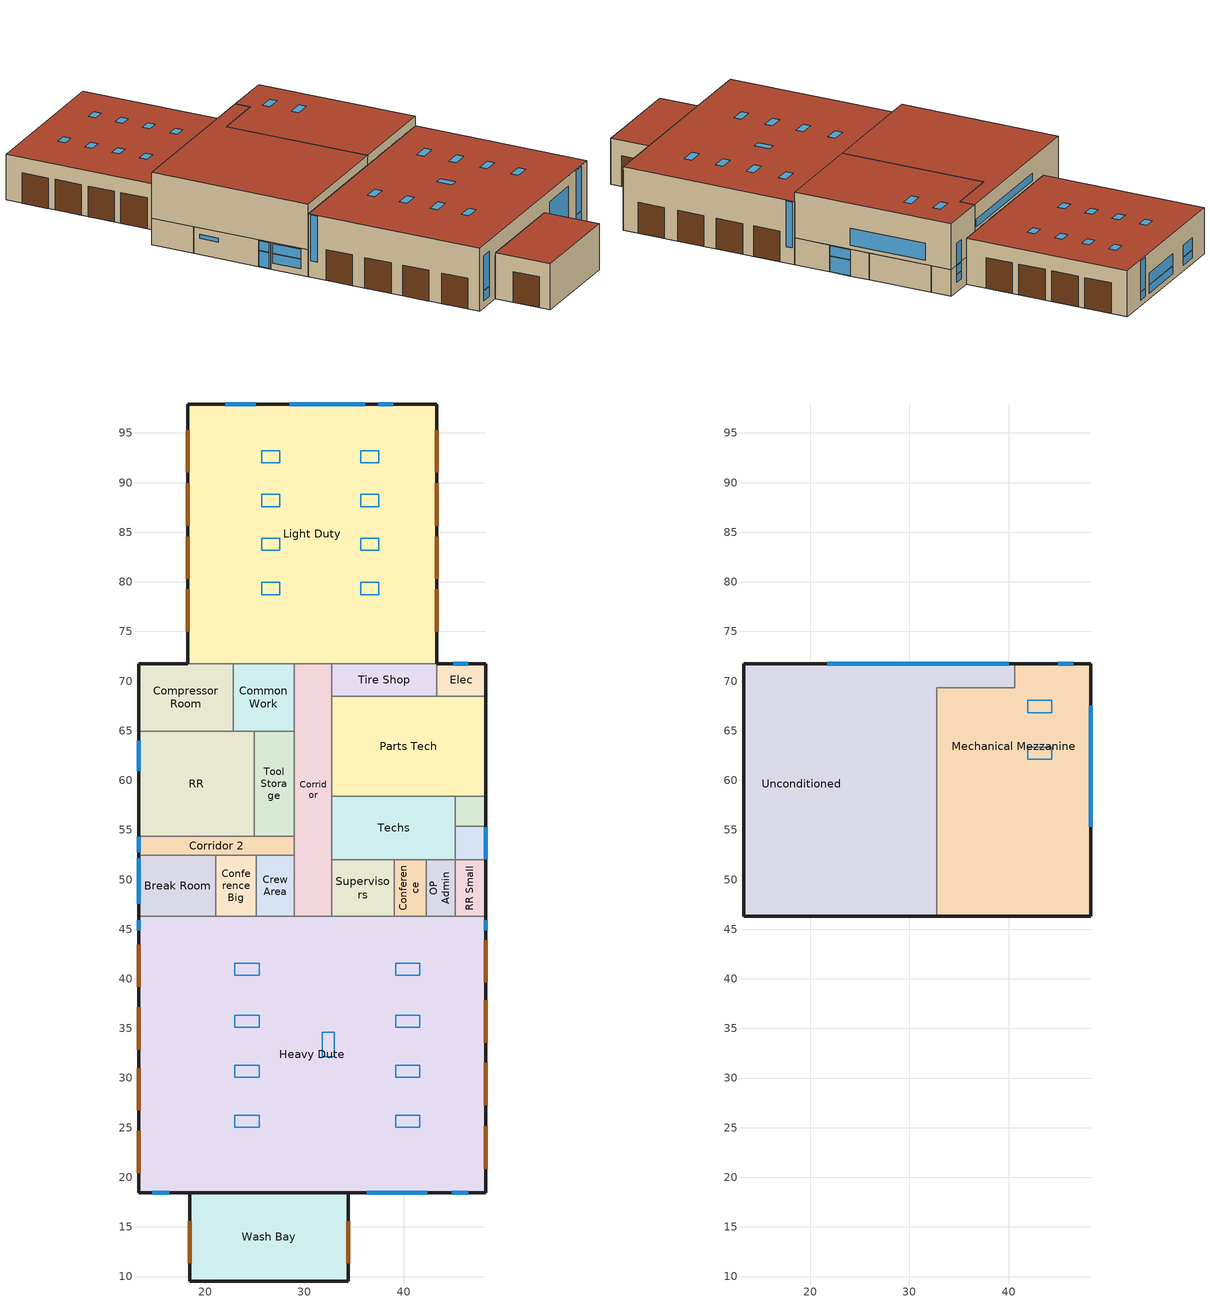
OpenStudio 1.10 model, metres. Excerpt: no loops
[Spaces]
Common Work
 floor ground (Construction Internal Source 15): 28.99,64.95 22.82,64.95 22.82,71.76 28.99,71.76 z0
 wall to Light Duty: 28.99,71.76 22.82,71.76 z0:4.27
 wall to Corridor: 28.99,64.95 28.99,71.76 z0:4.27
 wall to Tool Storage: 24.93,64.95 28.99,64.95 z0:4.27
 wall to RR: 22.82,64.95 24.93,64.95 z0:4.27
 wall to Compressor Room: 22.82,71.76 22.82,64.95 z0:4.27
RR
 floor ground (Construction Internal Source 19): 24.93,54.39 13.32,54.39 13.32,64.95 24.93,64.95 z0
 wall outside: 13.32,64.95 13.32,54.39 z0:4.27
 wall to Compressor Room: 22.82,64.95 13.32,64.95 z0:4.27
 wall to Tool Storage: 24.93,54.39 24.93,64.95 z0:4.27
 wall to Corridor 2: 13.32,54.39 24.93,54.39 z0:4.27
 window: 13.32,64 13.32,60.95 z2.61:3.22
Corridor 2
 floor ground (Construction Internal Source 14): 28.99,52.46 13.32,52.46 13.32,54.39 28.99,54.39 z0
 wall outside: 13.32,54.39 13.32,52.46 z0:4.27
 wall to Corridor: 28.99,52.46 28.99,54.39 z0:4.27
 wall to Crew Area: 25.16,52.46 28.99,52.46 z0:4.27
 wall to Conference Big: 21.09,52.46 25.16,52.46 z0:4.27
 wall to Break Room: 13.32,52.46 21.09,52.46 z0:4.27
 wall to Tool Storage: 28.99,54.39 24.93,54.39 z0:4.27
 window: 13.32,54.29 13.32,52.77 z0.07:2.51; 13.32,54.29 13.32,52.77 z2.61:4.13
Break Room
 floor ground (Construction Internal Source 4): 21.09,46.31 13.32,46.31 13.32,52.46 21.09,52.46 z0
 wall outside: 13.32,52.46 13.32,46.31 z0:4.27
 wall to Conference Big: 21.09,46.31 21.09,52.46 z0:4.27
 wall to Heavy Dute: 13.32,46.31 21.09,46.31 z0:4.27
 window: 13.32,52.14 13.32,47.57 z2.61:4.13; 13.32,52.14 13.32,47.57 z0.99:2.51
Conference Big
 floor ground (Construction Internal Source 11): 25.16,46.31 21.09,46.31 21.09,52.46 25.16,52.46 z0
 wall to Heavy Dute: 21.09,46.31 25.16,46.31 z0:4.27
 wall to Crew Area: 25.16,46.31 25.16,52.46 z0:4.27
Tool Storage
 floor ground (Construction Internal Source 3): 28.99,64.95 28.99,54.39 24.93,54.39 24.93,64.95 z0
 wall to Corridor: 28.99,54.39 28.99,64.95 z0:4.27
Crew Area
 floor ground (Construction Internal Source 16): 28.99,46.31 25.16,46.31 25.16,52.46 28.99,52.46 z0
 wall to Heavy Dute: 25.16,46.31 28.99,46.31 z0:4.27
 wall to Corridor: 28.99,46.31 28.99,52.46 z0:4.27
Corridor
 floor ground (Construction Internal Source 18): 32.75,46.31 28.99,46.31 28.99,71.76 32.75,71.76 z0
 wall to Light Duty: 32.75,71.76 28.99,71.76 z0:4.27
 wall to Tire Shop: 32.75,68.48 32.75,71.76 z0:4.27
 wall to Parts Tech: 32.75,58.4 32.75,68.48 z0:4.27
 wall to Techs: 32.75,52 32.75,58.4 z0:4.27
 wall to Supervisors: 32.75,46.31 32.75,52 z0:4.27
 wall to Heavy Dute: 28.99,46.31 32.75,46.31 z0:4.27
Tire Shop
 floor ground (Construction Internal Source 22): 43.34,68.48 32.75,68.48 32.75,71.76 43.34,71.76 z0
 wall to Light Duty: 43.34,71.76 32.75,71.76 z0:4.27
 wall to Elec: 43.34,68.48 43.34,71.76 z0:4.27
 wall to Parts Tech: 32.75,68.48 43.34,68.48 z0:4.27
Parts Tech
 floor ground (Construction Internal Source 9): 48.27,58.4 32.75,58.4 32.75,68.48 48.27,68.48 z0
 wall outside: 48.27,58.4 48.27,68.48 z0:4.27
 wall to IT: 45.22,58.4 48.27,58.4 z0:4.27
 wall to Techs: 32.75,58.4 45.22,58.4 z0:4.27
 wall to Elec: 48.27,68.48 43.34,68.48 z0:4.27
Techs
 floor ground (Construction Internal Source 20): 45.22,52 32.75,52 32.75,58.4 45.22,58.4 z0
 wall to Conference: 39.05,52 42.28,52 z0:4.27
 wall to Supervisors: 32.75,52 39.05,52 z0:4.27
 wall to IT: 45.22,55.35 45.22,58.4 z0:4.27
 wall to Waiting Area: 45.22,52 45.22,55.35 z0:4.27
 wall to OP Admin: 42.28,52 45.22,52 z0:4.27
Supervisors
 floor ground (Construction Internal Source 2): 39.05,46.31 32.75,46.31 32.75,52 39.05,52 z0
 wall to Conference: 39.05,46.31 39.05,52 z0:4.27
 wall to Heavy Dute: 32.75,46.31 39.05,46.31 z0:4.27
Conference
 floor ground (Construction Internal Source 1): 42.28,46.31 39.05,46.31 39.05,52 42.28,52 z0
 wall to OP Admin: 42.28,46.31 42.28,52 z0:4.27
 wall to Heavy Dute: 39.05,46.31 42.28,46.31 z0:4.27
OP Admin
 floor ground (Construction Internal Source 10): 45.22,46.31 42.28,46.31 42.28,52 45.22,52 z0
 wall to Heavy Dute: 42.28,46.31 45.22,46.31 z0:4.27
 wall to RR Small: 45.22,46.31 45.22,52 z0:4.27
Elec
 floor ground (Construction Internal Source 6): 48.27,68.48 43.34,68.48 43.34,71.76 48.27,71.76 z0
 wall outside: 48.27,68.48 48.27,71.76 43.34,71.76 z0:4.27
 window: 46.52,71.76 45,71.76 z1.53:2.75; 46.52,71.76 45,71.76 z2.88:4.11
IT
 floor ground (Construction Internal Source 21): 48.27,55.35 45.22,55.35 45.22,58.4 48.27,58.4 z0
 wall outside: 48.27,55.35 48.27,58.4 z0:4.27
 wall to Waiting Area: 45.22,55.35 48.27,55.35 z0:4.27
Waiting Area
 floor ground (Construction Internal Source 17): 48.27,52 45.22,52 45.22,55.35 48.27,55.35 z0
 wall outside: 48.27,52 48.27,55.35 z0:4.27
 wall to RR Small: 45.22,52 48.27,52 z0:4.27
 window: 48.27,52.07 48.27,55.3 z0.05:2.52; 48.27,52.07 48.27,55.3 z2.57:4.19
RR Small
 floor ground (Construction Internal Source 7): 48.27,46.31 45.22,46.31 45.22,52 48.27,52 z0
 wall outside: 48.27,46.31 48.27,52 z0:4.27
 wall to Heavy Dute: 45.22,46.31 48.27,46.31 z0:4.27
Heavy Dute
 floor ground (Construction Internal Source 12): 48.27,18.47 13.32,18.47 13.32,46.31 48.27,46.31 z0
 wall outside: 13.32,46.31 13.32,18.47 48.27,18.47 48.27,46.31 z0:10.06
 wall to Unconditioned: 32.75,46.31 28.99,46.31 25.16,46.31 21.09,46.31 13.32,46.31 z4.27:7.32; 32.75,46.31 13.32,46.31 z7.32:10.06
 wall to Mechanical Mezzanine: 48.27,46.31 45.22,46.31 42.28,46.31 39.05,46.31 32.75,46.31 z4.27:7.32; 48.27,46.31 32.75,46.31 z7.32:10.06
 wall to Wash Bay: 18.45,18.47 34.4,18.47 z0:7.32
 window: 44.83,18.47 46.53,18.47 / 14.7,18.47 16.4,18.47 / 36.27,18.47 42.37,18.47 z1.17:2.7; 36.27,18.47 42.37,18.47 / 14.7,18.47 16.4,18.47 z2.83:8.32; 44.83,18.47 46.53,18.47 z2.83:9.84; 48.27,44.9 48.27,45.92 / 13.32,45.92 13.32,44.9 z2.61:9.92
 door: 13.32,37.14 13.32,32.88 / 48.27,20.87 48.27,25.14 / 48.27,33.58 48.27,37.85 / 13.32,31.01 13.32,26.75 / 48.27,39.64 48.27,43.91 / 48.27,27.27 48.27,31.54 / 13.32,43.45 13.32,39.18 / 13.32,24.67 13.32,20.4 z0:4.88
 roof outside: 13.32,18.47 48.27,18.47 48.27,46.31 13.32,46.31 z10.06
 skylight: 39.21,40.35 41.65,40.35 41.65,41.57 39.21,41.57 z10.06; 39.21,35.11 41.65,35.11 41.65,36.33 39.21,36.33 z10.06; 39.21,30.07 41.65,30.07 41.65,31.29 39.21,31.29 z10.06; 39.21,25.03 41.65,25.03 41.65,26.25 39.21,26.25 z10.06; 23.01,40.35 25.45,40.35 25.45,41.57 23.01,41.57 z10.06; 23.01,25.03 25.45,25.03 25.45,26.25 23.01,26.25 z10.06; 23.01,35.11 25.45,35.11 25.45,36.33 23.01,36.33 z10.06; 23.01,30.07 25.45,30.07 25.45,31.29 23.01,31.29 z10.06; 31.81,32.17 33.03,32.17 33.03,34.61 31.81,34.61 z10.06
Light Duty
 floor ground (Construction Internal Source 13): 43.34,71.76 18.25,71.76 18.25,97.92 43.34,97.92 z0
 wall outside: 43.34,71.76 43.34,97.92 18.25,97.92 18.25,71.76 z0:7.32
 wall to Unconditioned: 18.25,71.76 40.63,71.76 z4.27:7.32
 wall to Compressor Room: 18.25,71.76 22.82,71.76 z0:4.27
 wall to Mechanical Mezzanine: 40.63,71.76 43.34,71.76 z4.27:7.32
 window: 38.95,97.92 37.43,97.92 z2.24:7.12; 36.13,97.92 28.51,97.92 / 38.95,97.92 37.43,97.92 / 25.09,97.92 22.04,97.92 z0.89:2.11; 36.13,97.92 28.51,97.92 / 25.09,97.92 22.04,97.92 z2.24:4.07
 door: 43.34,80.3 43.34,84.57 / 18.25,89.93 18.25,85.66 / 43.34,91.02 43.34,95.29 / 43.34,74.99 43.34,79.26 / 43.34,85.66 43.34,89.93 / 18.25,84.57 18.25,80.3 / 18.25,79.26 18.25,74.99 / 18.25,95.29 18.25,91.02 z0:4.88
 roof outside: 18.25,71.76 43.34,71.76 43.34,97.92 18.25,97.92 z7.32
 skylight: 35.66,92.01 37.49,92.01 37.49,93.22 35.66,93.22 z7.32; 35.66,87.59 37.49,87.59 37.49,88.8 35.66,88.8 z7.32; 35.66,83.18 37.49,83.18 37.49,84.4 35.66,84.4 z7.32; 35.66,78.72 37.49,78.72 37.49,79.94 35.66,79.94 z7.32; 25.72,78.72 27.55,78.72 27.55,79.94 25.72,79.94 z7.32; 25.72,92.01 27.55,92.01 27.55,93.22 25.72,93.22 z7.32; 25.72,87.59 27.55,87.59 27.55,88.8 25.72,88.8 z7.32; 25.72,83.18 27.55,83.18 27.55,84.4 25.72,84.4 z7.32
Wash Bay
 floor ground (Construction Internal Source 23): 34.4,9.56 18.45,9.56 18.45,18.47 34.4,18.47 z0
 wall outside: 18.45,18.47 18.45,9.56 34.4,9.56 34.4,18.47 z0:7.32
 door: 34.4,11.32 34.4,15.59 / 18.45,15.59 18.45,11.32 z0:4.88
 roof outside: 18.45,9.56 34.4,9.56 34.4,18.47 18.45,18.47 z7.32
Compressor Room
 floor ground (Construction Internal Source 5): 22.82,64.95 13.32,64.95 13.32,71.76 22.82,71.76 z0
 wall outside: 18.25,71.76 13.32,71.76 13.32,64.95 z0:4.27
Mechanical Mezzanine
 floor to Tire Shop (Construction Internal Source 8): 43.34,68.48 32.75,68.48 32.75,69.32 40.63,69.32 40.63,71.76 43.34,71.76 z4.27
 floor to Elec (Construction Internal Source 8): 48.27,68.48 43.34,68.48 43.34,71.76 48.27,71.76 z4.27
 floor to Conference (Construction Internal Source 8): 42.28,52 42.28,46.31 39.05,46.31 39.05,52 z4.27
 floor to Parts Tech (Construction Internal Source 8): 48.27,58.4 32.75,58.4 32.75,68.48 48.27,68.48 z4.27
 floor to IT (Construction Internal Source 8): 48.27,55.35 45.22,55.35 45.22,58.4 48.27,58.4 z4.27
 floor to Supervisors (Construction Internal Source 8): 39.05,46.31 32.75,46.31 32.75,52 39.05,52 z4.27
 floor to OP Admin (Construction Internal Source 8): 45.22,46.31 42.28,46.31 42.28,52 45.22,52 z4.27
 floor to Techs (Construction Internal Source 8): 45.22,52 32.75,52 32.75,58.4 45.22,58.4 z4.27
 floor to Waiting Area (Construction Internal Source 8): 48.27,52 45.22,52 45.22,55.35 48.27,55.35 z4.27
 floor to RR Small (Construction Internal Source 8): 48.27,46.31 45.22,46.31 45.22,52 48.27,52 z4.27
 wall outside: 48.27,46.31 48.27,71.76 z4.27:11.58; 32.75,46.31 48.27,46.31 z10.06:11.58; 48.27,71.76,11.58 48.27,71.76,4.27 43.34,71.76,4.27 43.34,71.76,7.32 40.63,71.76,7.32 40.63,71.76,11.58
 wall to Unconditioned: 40.63,71.76 40.63,69.32 32.75,69.32 32.75,46.31 z4.27:11.58
 window: 48.27,55.35 48.27,67.54 z4.91:7.65; 46.52,71.76 45,71.76 z4.39:7.76
 roof outside: 32.75,46.31 48.27,46.31 48.27,71.76 40.63,71.76 40.63,69.32 32.75,69.32 z11.58
 skylight: 41.93,66.83 44.37,66.83 44.37,68.05 41.93,68.05 z11.58; 41.93,62.12 44.37,62.12 44.37,63.34 41.93,63.34 z11.58
Unconditioned
 floor to Common Work: 28.99,64.95 22.82,64.95 22.82,71.76 28.99,71.76 z4.27
 floor to Tool Storage: 28.99,54.39 24.93,54.39 24.93,64.95 28.99,64.95 z4.27
 floor to Compressor Room: 22.82,71.76 22.82,64.95 13.32,64.95 13.32,71.76 z4.27
 floor to Conference Big: 25.16,46.31 21.09,46.31 21.09,52.46 25.16,52.46 z4.27
 floor to Corridor 2: 28.99,54.39 28.99,52.46 13.32,52.46 13.32,54.39 z4.27
 floor to Crew Area: 28.99,46.31 25.16,46.31 25.16,52.46 28.99,52.46 z4.27
 floor to RR: 24.93,54.39 13.32,54.39 13.32,64.95 24.93,64.95 z4.27
 floor to Corridor: 32.75,46.31 28.99,46.31 28.99,71.76 32.75,71.76 z4.27
 floor to Break Room: 21.09,46.31 13.32,46.31 13.32,52.46 21.09,52.46 z4.27
 floor to Tire Shop: 40.63,69.32 32.75,69.32 32.75,71.76 40.63,71.76 z4.27
 wall outside: 13.32,71.76 13.32,46.31 z4.27:11.58; 13.32,46.31 32.75,46.31 z10.06:11.58; 40.63,71.76,11.58 40.63,71.76,7.32 18.25,71.76,7.32 18.25,71.76,4.27 13.32,71.76,4.27 13.32,71.76,11.58
 window: 40.03,71.76 21.74,71.76 z7.81:9.03
 roof outside: 13.32,46.31 32.75,46.31 32.75,69.32 40.63,69.32 40.63,71.76 13.32,71.76 z11.58
[Building]
Building 1: Default Construction Set=Denver Water Other Buildlings (Except Admin) adj ext wall insulation
[ClimateZones]
Climate Zone Institution Name 1=ASHRAE; Climate Zone Document Name 1=ANSI/ASHRAE Standard 169; Climate Zone Document Year 1=2006; Climate Zone Institution Name 2=CEC; Climate Zone Document Name 2=California Climate Zone Descriptions; Climate Zone Document Year 2=1995
[Site]
Denver Intl Ap: Latitude {deg}=39.83; Longitude {deg}=-104.65; Time Zone {hr}=-7; Elevation {m}=1650
[SizingPeriod:DesignDay] Barometric Pressure {Pa}=83011; Sky Clearness=0; Rain Indicator=0; Snow Indicator=0; Day of Month=21; Daylight Saving Time Indicator=0; Humidity Indicating Type=Wetbulb; Dry-Bulb Temperature Range Modifier Type=DefaultMultipliers
Name | Maximum Dry-Bulb Temperature {C} | Daily Dry-Bulb Temperature Range {deltaC} | Humidity Indicating Conditions at Maximum Dry-Bulb {BasedOnField A3} | Wind Speed {m/s} | Wind Direction {deg} | Month | Day Type | Solar Model Indicator | ASHRAE Taub | ASHRAE Taud
Denver Intl Ap Ann Htg 99.6% Condns DB | -17.4 | 0 | -17.4 | 3.3 | 160 | 12 | WinterDesignDay | ASHRAEClearSky
Denver Intl Ap Ann Clg 1% Condns WB=>MDB | 27 | 15.2 | 17.6 | 4.2 | 80 | 7 | SummerDesignDay | ASHRAETau | 0.424 | 2.012
Denver Intl Ap Ann Clg 1% Condns DB=>MWB | 33.2 | 15.2 | 15.6 | 4.2 | 80 | 7 | SummerDesignDay | ASHRAETau | 0.424 | 2.012
[Material:AirGap]
Name | Thermal Resistance {m2-K/W}
F04 Wall air space resistance | 0.15
F05 Ceiling air space resistance 1 | 0.18
[DefaultConstructionSet]
Denver Water Other Buildlings (Except Admin) adj ext wall insulation: Default Exterior Surface Constructions=Default Surface Constructions 73 adj ext wall insulation; Default Interior Surface Constructions=Default Surface Constructions 74; Default Ground Contact Surface Constructions=Default Surface Constructions 75; Default Exterior SubSurface Constructions=Default Sub Surface Constructions 49; Default Interior SubSurface Constructions=Default Sub Surface Constructions 50; Interior Partition Construction=Interior Partition
[DefaultSurfaceConstructions]
Name | Floor Construction | Wall Construction | Roof Ceiling Construction
Default Surface Constructions 74 | Interior Floor | Interior Wall | Interior Ceiling
Default Surface Constructions 75 | Denver Water 9in ExtSlab | Denver Water ExtWall Mass R-20 | Denver Water R-40 Roof
Default Surface Constructions 73 adj ext wall insulation | Denver Water 9in ExtSlab | Denver Water ExtWall Mass R-20 adj ext wall insulation | Denver Water R-40 Roof
[DefaultSubSurfaceConstructions]
Name | Fixed Window Construction | Operable Window Construction | Door Construction | Glass Door Construction | Overhead Door Construction | Skylight Construction | Tubular Daylight Dome Construction | Tubular Daylight Diffuser Construction
Default Sub Surface Constructions 49 | Denver Water Glazing 0.42/0.27/0.55 | Denver Water Glazing 0.42/0.27/0.55 | Exterior Door | Denver Water Glazing 0.42/0.27/0.55 | Exterior Door | Denver Water Skylights 0.63/0.34/0.55 | Interior Window | Interior Window
Default Sub Surface Constructions 50 | Interior Window | Interior Window | Interior Door
[Construction]
Interior Partition; Interior Door: G05 25mm wood
Denver Water 9in ExtSlab: R-20 Insulation, 9in lightweight concrete
Denver Water ExtWall Mass R-20: 1IN Stucco, 4IN CONCRETE Wall, Mass Wall Insulation R-20, 1/2IN Gypsum
Denver Water R-40 Roof: Roof Membrane, Denver Water Roof Insulation R-40, Metal Decking
Interior Floor: F16 Acoustic tile, F05 Ceiling air space resistance 1, M11 100mm lightweight concrete
Interior Wall: G01a 19mm gypsum board, F04 Wall air space resistance, G01a 19mm gypsum board
Interior Ceiling: M11 100mm lightweight concrete, F05 Ceiling air space resistance 1, F16 Acoustic tile
Denver Water Glazing 0.42/0.27/0.55: Denver Glazing 0.42/0.27/0.55
Exterior Door: F08 Metal surface, I01 25mm insulation board
Denver Water Skylights 0.63/0.34/0.55: Denver Skylight 0.63/0.34/0.55
Interior Window: Clear 3mm
Denver Water ExtWall Mass R-20 adj ext wall insulation: 1IN Stucco, 4IN CONCRETE Wall, Mass Wall Insulation R-20_R-value to: 15.03060464195213 (ft^2*h*R/Btu), 1/2IN Gypsum
[Material]
Name | Roughness | Thickness {m} | Conductivity {W/m-K} | Density {kg/m3} | Specific Heat {J/kg-K} | Thermal Absorptance | Solar Absorptance | Visible Absorptance
G05 25mm wood | MediumSmooth | 0.0254 | 0.15 | 608 | 1630 | 0.9 | 0.5 | 0.5
R-20 Insulation; Mass Wall Insulation R-20 | MediumRough | 0.17272 | 0.049 | 265 | 836.8 | 0.9 | 0.7 | 0.7
9in lightweight concrete | MediumRough | 0.2286 | 0.53 | 1280 | 840 | 0.9 | 0.5 | 0.5
1IN Stucco | Smooth | 0.0253 | 0.6918 | 1858 | 837 | 0.9 | 0.92 | 0.92
4IN CONCRETE Wall | Rough | 0.1016 | 1.311 | 2240 | 836.8 | 0.9 | 0.7 | 0.7
1/2IN Gypsum | Smooth | 0.0127 | 0.16 | 784.9 | 830 | 0.9 | 0.4 | 0.4
Roof Membrane | VeryRough | 0.0095 | 0.16 | 1121.29 | 1460 | 0.9 | 0.7 | 0.7
Denver Water Roof Insulation R-40 | MediumRough | 0.34036 | 0.049 | 265 | 836.8 | 0.9 | 0.7 | 0.7
Metal Decking | MediumSmooth | 0.0015 | 45.006 | 7680 | 418.4 | 0.9 | 0.6 | 0.6
F16 Acoustic tile | MediumSmooth | 0.0191 | 0.06 | 368 | 590 | 0.9 | 0.3 | 0.3
M11 100mm lightweight concrete | MediumRough | 0.1016 | 0.53 | 1280 | 840 | 0.9 | 0.5 | 0.5
G01a 19mm gypsum board | MediumSmooth | 0.019 | 0.16 | 800 | 1090 | 0.9 | 0.4 | 0.4
F08 Metal surface | Smooth | 0.0008 | 45.28 | 7824 | 500 | 0.9 | 0.7 | 0.7
I01 25mm insulation board | MediumRough | 0.0254 | 0.03 | 43 | 1210 | 0.9 | 0.6 | 0.6
Material 1 | Rough | 0.0254 | 0.0199999 | 56.06 | 1210
Material 2; Material 4; Material 6; Material 8; Material 10; Material 12; Material 14; Material 16; Material 18; Material 20; Material 22; Material 24; Material 26; Material 28; Material 30; Material 32; Material 34; Material 36; Material 38; Material 40; Material 42; Material 44; Material 46 | MediumRough | 0.0508 | 2.31 | 2322 | 832
Material 3; Material 5; Material 7; Material 9; Material 11; Material 13; Material 15; Material 17; Material 19; Material 21; Material 23; Material 25; Material 27; Material 29; Material 31; Material 33; Material 35; Material 37; Material 39; Material 41; Material 43; Material 45 | Rough | 0.0254 | 0.02 | 56.06 | 1210
Mass Wall Insulation R-20_R-value to: 15.03060464195213 (ft^2*h*R/Btu) | MediumRough | 0.129705 | 0.049 | 265 | 836.8 | 0.9 | 0.7 | 0.7
[WindowMaterial:SimpleGlazingSystem] Visible Transmittance=0.55
Name | U-Factor {W/m2-K} | Solar Heat Gain Coefficient
Denver Glazing 0.42/0.27/0.55 | 2.38487 | 0.27
Denver Skylight 0.63/0.34/0.55 | 3.74765 | 0.34
[WindowMaterial:Glazing]
Clear 3mm: Optical Data Type=SpectralAverage; Thickness {m}=0.003; Solar Transmittance at Normal Incidence=0.837; Front Side Solar Reflectance at Normal Incidence=0.075; Back Side Solar Reflectance at Normal Incidence=0; Visible Transmittance at Normal Incidence=0.898; Front Side Visible Reflectance at Normal Incidence=0.081; Back Side Visible Reflectance at Normal Incidence=0; Infrared Transmittance at Normal Incidence=0; Front Side Infrared Hemispherical Emissivity=0.84; Back Side Infrared Hemispherical Emissivity=0.84; Conductivity {W/m-K}=0.9; Dirt Correction Factor for Solar and Visible Transmittance=1; Solar Diffusing=No
[Construction:InternalSource]
Construction Internal Source 1: 2, 0.154, Material 1, Material 2, Material 2
Construction Internal Source 2: 2, Material 3, Material 4, Material 4
Construction Internal Source 3: 2, Material 5, Material 6, Material 6
Construction Internal Source 4: 2, Material 7, Material 8, Material 8
Construction Internal Source 5: 2, Material 9, Material 10, Material 10
Construction Internal Source 6: 2, Material 11, Material 12, Material 12
Construction Internal Source 7: 2, Material 13, Material 14, Material 14
Construction Internal Source 8: 2, Material 15, Material 16, Material 16
Construction Internal Source 9: 2, Material 17, Material 18, Material 18
Construction Internal Source 10: 2, Material 19, Material 20, Material 20
Construction Internal Source 11: 2, Material 21, Material 22, Material 22
Construction Internal Source 12: 2, Material 23, Material 24, Material 24
Construction Internal Source 13: 2, Material 25, Material 26, Material 26
Construction Internal Source 14: 2, Material 27, Material 28, Material 28
Construction Internal Source 15: 2, Material 29, Material 30, Material 30
Construction Internal Source 16: 2, Material 31, Material 32, Material 32
Construction Internal Source 17: 2, Material 33, Material 34, Material 34
Construction Internal Source 18: 2, Material 35, Material 36, Material 36
Construction Internal Source 19: 2, Material 37, Material 38, Material 38
Construction Internal Source 20: 2, Material 39, Material 40, Material 40
Construction Internal Source 21: 2, Material 41, Material 42, Material 42
Construction Internal Source 22: 2, Material 43, Material 44, Material 44
Construction Internal Source 23: 2, Material 45, Material 46, Material 46
[DesignSpecification:OutdoorAir] Outdoor Air Method=Sum
Name | Outdoor Air Flow per Person {m3/s-person} | Outdoor Air Flow per Floor Area {m3/s-m2} | Outdoor Air Flow Rate Fraction Schedule | Outdoor Air Flow Rate {m3/s}
Denver Water - Heavy Duty Ventilation; Denver Water - Light Duty Ventilation | 0 | 0.00762 | Ventilation Availability
Denver Water - BreakRoom Ventilation; Denver Water - ClosedOffice Ventilation; Denver Water - Lobby Ventilation | 0 | 0.001524 | Ventilation Availability
Denver Water - Conference Ventilation; Denver Water - IT_Room Ventilation | 0.00235974 | 0.0003048
Denver Water - Corridor Ventilation |  | 0.001524 | Ventilation Availability
Denver Water - Elec/MechRoom Ventilation |  | 0.0006096
Denver Water - Restroom Small Ventilation |  | 0.001524 | Ventilation Availability | 0.0235974
Denver Water - Storage Ventilation |  | 0.0003048
Denver Water - Restroom Big Ventilation |  | 0.001524 | Ventilation Availability | 0.188779
[ThermostatSetpoint:DualSetpoint] Heating Setpoint Temperature Schedule=Large Office HtgSetp; Cooling Setpoint Temperature Schedule=Large Office ClgSetp
Thermostat Setpoint Dual Setpoint 1; Thermostat Setpoint Dual Setpoint 2; Thermostat Setpoint Dual Setpoint 3; Thermostat Setpoint Dual Setpoint 4; Thermostat Setpoint Dual Setpoint 5; Thermostat Setpoint Dual Setpoint 6; Thermostat Setpoint Dual Setpoint 7; Thermostat Setpoint Dual Setpoint 8; Thermostat Setpoint Dual Setpoint 9; Thermostat Setpoint Dual Setpoint 10; Thermostat Setpoint Dual Setpoint 11; Thermostat Setpoint Dual Setpoint 12; Thermostat Setpoint Dual Setpoint 13; Thermostat Setpoint Dual Setpoint 14; Thermostat Setpoint Dual Setpoint 15; Thermostat Setpoint Dual Setpoint 16; Thermostat Setpoint Dual Setpoint 17; Thermostat Setpoint Dual Setpoint 18; Thermostat Setpoint Dual Setpoint 19; Thermostat Setpoint Dual Setpoint 20; Thermostat Setpoint Dual Setpoint 21; Thermostat Setpoint Dual Setpoint 22; Thermostat Setpoint Dual Setpoint 23
[BuildingStory] Nominal Z Coordinate {m}=0
Name | Nominal Floor to Floor Height {m}
Building Story 1 | 4.2672
Building Story 2 | 7.3152
[Space]
Name | Space Type | Building Story | Thermal Zone | Design Specification Outdoor Air Object | Part of Total Floor Area
Common Work | Denver Water - Light Duty | Building Story 1 | Thermal Zone: Common Work
RR | Denver Water - Restroom | Building Story 1 | Thermal Zone: RR | Denver Water - Restroom Big Ventilation
Corridor 2 | Denver Water - Corridor | Building Story 1 | Thermal Zone: Corridor 2
Break Room | Denver Water - BreakRoom | Building Story 1 | Thermal Zone: Break Room
Conference Big | Denver Water - Conference | Building Story 1 | Thermal Zone: Conference Big
Tool Storage | Denver Water - Storage | Building Story 1 | Thermal Zone: Tool Storage
Crew Area | Denver Water - ClosedOffice | Building Story 1 | Thermal Zone: Crew Area
Corridor | Denver Water - Corridor | Building Story 1 | Thermal Zone: Corridor
Tire Shop | Denver Water - ClosedOffice | Building Story 1 | Thermal Zone: Tire Shop
Parts Tech | Denver Water - Light Duty | Building Story 1 | Thermal Zone: Parts Tech
Techs | Denver Water - Light Duty | Building Story 1 | Thermal Zone: Techs
Supervisors | Denver Water - ClosedOffice | Building Story 1 | Thermal Zone: Supervisors
Conference | Denver Water - Conference | Building Story 1 | Thermal Zone: Conference
OP Admin | Denver Water - ClosedOffice | Building Story 1 | Thermal Zone: OP Admin
Elec | Denver Water - Elec/MechRoom | Building Story 1 | Thermal Zone: Elec
IT | Denver Water - IT_Room | Building Story 1 | Thermal Zone: IT
Waiting Area | Denver Water - Lobby | Building Story 1 | Thermal Zone: Waiting Area
RR Small | Denver Water - Restroom | Building Story 1 | Thermal Zone: RR Small
Heavy Dute | Denver Water - Heavy Duty | Building Story 1 | Thermal Zone: Heavy Dute
Light Duty | Denver Water - Light Duty | Building Story 1 | Thermal Zone: Light Duty
Wash Bay | Denver Water - Light Duty | Building Story 1 | Thermal Zone: Wash Bay
Mechanical Mezzanine | Denver Water - Elec/MechRoom | Building Story 2 | Thermal Zone: Mechanical Mezzanine
Compressor Room | Denver Water - Heavy Duty | Building Story 1 | Thermal Zone: Compressor Room
Unconditioned | Denver Water - Unconditioned | Building Story 2 | Thermal Zone: Unconditioned |  | No
[SpaceType]
Name | Default Schedule Set | Design Specification Outdoor Air Object | Standards Building Type | Standards Space Type
Denver Water - Heavy Duty | Denver Water - Repair Schedule Set | Denver Water - Heavy Duty Ventilation | FullServiceRestaurant | Kitchen
Denver Water - Light Duty | Denver Water - Repair Schedule Set | Denver Water - Light Duty Ventilation | QuickServiceRestaurant | Kitchen
Denver Water - BreakRoom | Denver Water - BreakRoom Schedule Set | Denver Water - BreakRoom Ventilation | Office | BreakRoom
Denver Water - ClosedOffice | Denver Water - ClosedOffice Schedule Set | Denver Water - ClosedOffice Ventilation | Office | ClosedOffice
Denver Water - Conference | Denver Water - Conference Schedule Set | Denver Water - Conference Ventilation | Office | Conference
Denver Water - Corridor | Denver Water - Corridor Schedule Set | Denver Water - Corridor Ventilation | Office | Corridor
Denver Water - Elec/MechRoom | Denver Water - Elec/MechRoom Schedule Set | Denver Water - Elec/MechRoom Ventilation | Office | Elec/MechRoom
Denver Water - IT_Room | Denver Water - IT_Room Schedule Set | Denver Water - IT_Room Ventilation | Office | IT_Room
Denver Water - Lobby | Denver Water - Lobby Schedule Set | Denver Water - Lobby Ventilation | Office | Lobby
Denver Water - Restroom | Denver Water - Restroom Schedule Set | Denver Water - Restroom Small Ventilation | Office | Restroom
Denver Water - Storage; Denver Water - Unconditioned | Denver Water - Storage Schedule Set | Denver Water - Storage Ventilation | Office | Storage
[People]
Name | People Definition | Space or SpaceType
Denver Water - Heavy Duty People | Denver Water - Heavy Duty People Definition | Denver Water - Heavy Duty
Denver Water - Light Duty People | Denver Water - Light Duty People Definition | Denver Water - Light Duty
Denver Water - BreakRoom People | Denver Water - BreakRoom People Definition | Denver Water - BreakRoom
Denver Water - ClosedOffice People | Denver Water - ClosedOffice People Definition | Denver Water - ClosedOffice
Denver Water - Conference People | Denver Water - Conference People Definition | Denver Water - Conference
Denver Water - Corridor People | Denver Water - Corridor People Definition | Denver Water - Corridor
Denver Water - IT_Room People | Denver Water - IT_Room People Definition | Denver Water - IT_Room
Denver Water - Lobby People | Denver Water - Lobby People Definition | Denver Water - Lobby
Denver Water - Restroom People | Denver Water - Restroom People Definition | Denver Water - Restroom
[People:Definition] Number of People Calculation Method=Area/Person; Fraction Radiant=0.3
Name | Space Floor Area per Person {m2/person}
Denver Water - Heavy Duty People Definition; Denver Water - Light Duty People Definition; Denver Water - ClosedOffice People Definition | 23.22576
Denver Water - BreakRoom People Definition; Denver Water - Conference People Definition | 1.85806
Denver Water - Corridor People Definition | 92.90304
Denver Water - IT_Room People Definition | 185.806
Denver Water - Lobby People Definition; Denver Water - Restroom People Definition | 9.290304
[Lights]
Name | Lights Definition | Space or SpaceType
Denver Water - Heavy Duty Lights | Denver Water - Heavy Duty Lights Definition | Denver Water - Heavy Duty
Denver Water - Light Duty Lights | Denver Water - Light Duty Lights Definition | Denver Water - Light Duty
Denver Water - BreakRoom Lights | Denver Water - BreakRoom Lights Definition | Denver Water - BreakRoom
Denver Water - ClosedOffice Lights | Denver Water - ClosedOffice Lights Definition | Denver Water - ClosedOffice
Denver Water - Conference Lights | Denver Water - Conference Lights Definition | Denver Water - Conference
Denver Water - Corridor Lights | Denver Water - Corridor Lights Definition | Denver Water - Corridor
Denver Water - Elec/MechRoom Lights | Denver Water - Elec/MechRoom Lights Definition | Denver Water - Elec/MechRoom
Denver Water - IT_Room Lights | Denver Water - IT_Room Lights Definition | Denver Water - IT_Room
Denver Water - Lobby Lights | Denver Water - Lobby Lights Definition | Denver Water - Lobby
Denver Water - Restroom Lights | Denver Water - Restroom Lights Definition | Denver Water - Restroom
Denver Water - Storage Lights | Denver Water - Storage Lights Definition | Denver Water - Storage
[Lights:Definition] Design Level Calculation Method=Watts/Area; Watts per Space Floor Area {W/m2}=8.96634
Denver Water - Heavy Duty Lights Definition; Denver Water - Light Duty Lights Definition; Denver Water - BreakRoom Lights Definition; Denver Water - ClosedOffice Lights Definition; Denver Water - Conference Lights Definition; Denver Water - Corridor Lights Definition; Denver Water - Elec/MechRoom Lights Definition; Denver Water - IT_Room Lights Definition; Denver Water - Lobby Lights Definition; Denver Water - Restroom Lights Definition; Denver Water - Storage Lights Definition
[ElectricEquipment]
Name | Electric Equipment Definition | Space or SpaceType
Denver Water - Heavy Duty Electric Equipment | Denver Water - Heavy Duty Electric Equipment Definition | Denver Water - Heavy Duty
Denver Water - Light Duty Electric Equipment | Denver Water - Light Duty Electric Equipment Definition | Denver Water - Light Duty
Denver Water - BreakRoom Electric Equipment | Denver Water - BreakRoom Electric Equipment Definition | Denver Water - BreakRoom
Denver Water - ClosedOffice Electric Equipment | Denver Water - ClosedOffice Electric Equipment Definition | Denver Water - ClosedOffice
Denver Water - Conference Electric Equipment | Denver Water - Conference Electric Equipment Definition | Denver Water - Conference
Denver Water - Corridor Electric Equipment | Denver Water - Corridor Electric Equipment Definition | Denver Water - Corridor
Denver Water - Elec/MechRoom Electric Equipment | Denver Water - Elec/MechRoom Electric Equipment Definition | Denver Water - Elec/MechRoom
Denver Water - IT_Room Electric Equipment | Denver Water - IT_Room Electric Equipment Definition | Denver Water - IT_Room
Denver Water - Lobby Electric Equipment | Denver Water - Lobby Electric Equipment Definition | Denver Water - Lobby
Denver Water - Restroom Electric Equipment | Denver Water - Restroom Electric Equipment Definition | Denver Water - Restroom
[ElectricEquipment:Definition] Design Level Calculation Method=Watts/Area
Name | Watts per Space Floor Area {W/m2}
Denver Water - Heavy Duty Electric Equipment Definition | 61.8925
Denver Water - Light Duty Electric Equipment Definition | 10.7639
Denver Water - BreakRoom Electric Equipment Definition | 21.5278
Denver Water - ClosedOffice Electric Equipment Definition | 6.8889
Denver Water - Conference Electric Equipment Definition | 3.98265
Denver Water - Corridor Electric Equipment Definition | 1.72223
Denver Water - Elec/MechRoom Electric Equipment Definition | 2.90626
Denver Water - IT_Room Electric Equipment Definition | 16.7917
Denver Water - Lobby Electric Equipment Definition; Denver Water - Restroom Electric Equipment Definition | 0.753474
[GasEquipment:Definition]
Denver Water - Wash Gas Equipment Definition: Design Level Calculation Method=Watts/Area; Watts per Space Floor Area {W/m2}=9.46377
[SpaceInfiltration:DesignFlowRate] Design Flow Rate Calculation Method=Flow/ExteriorArea; Flow per Exterior Surface Area {m3/s-m2}=0.000226568
Name | Space or SpaceType
Denver Water - Heavy Duty Infiltration | Denver Water - Heavy Duty
Denver Water - Light Duty Infiltration | Denver Water - Light Duty
Denver Water - BreakRoom Infiltration | Denver Water - BreakRoom
Denver Water - ClosedOffice Infiltration | Denver Water - ClosedOffice
Denver Water - Conference Infiltration | Denver Water - Conference
Denver Water - Corridor Infiltration | Denver Water - Corridor
Denver Water - Elec/MechRoom Infiltration | Denver Water - Elec/MechRoom
Denver Water - IT_Room Infiltration | Denver Water - IT_Room
Denver Water - Lobby Infiltration | Denver Water - Lobby
Denver Water - Restroom Infiltration | Denver Water - Restroom
Denver Water - Storage Infiltration | Denver Water - Storage
Denver Water - Unconditioned Infiltration | Denver Water - Unconditioned
[DefaultScheduleSet]
Name | Number of People Schedule | People Activity Level Schedule | Lighting Schedule | Electric Equipment Schedule | Gas Equipment Schedule | Infiltration Schedule
Denver Water - Repair Schedule Set | Medium Office Bldg Occ | Denver Water - Repair Activity | Denver Water - Repair Light | Denver Water - Repair Equip | Denver Water - Repair Equip | Denver Water - Repair Infil Half On
Denver Water - BreakRoom Schedule Set; Denver Water - ClosedOffice Schedule Set; Denver Water - Conference Schedule Set; Denver Water - Corridor Schedule Set; Denver Water - IT_Room Schedule Set; Denver Water - Lobby Schedule Set; Denver Water - Restroom Schedule Set | Medium Office Bldg Occ | Medium Office Activity | Office Bldg Light | Medium Office Bldg Equip |  | Medium Office Infil Quarter On
Denver Water - Elec/MechRoom Schedule Set |  |  | Office Bldg Light | Medium Office Bldg Equip |  | Medium Office Infil Quarter On
Denver Water - Storage Schedule Set |  |  | Office Bldg Light |  |  | Medium Office Infil Quarter On
[ThermalZone] Use Ideal Air Loads=No
Name | Thermostat
Thermal Zone: Elec | Thermostat Setpoint Dual Setpoint 16
Thermal Zone: RR Small | Thermostat Setpoint Dual Setpoint 17
Thermal Zone: Mechanical Mezzanine | Thermostat Setpoint Dual Setpoint 15
Thermal Zone: Compressor Room | Thermostat Setpoint Dual Setpoint 14
Thermal Zone: Heavy Dute | Thermostat Setpoint Dual Setpoint 13
Thermal Zone: Techs | Thermostat Setpoint Dual Setpoint 12
Thermal Zone: Break Room | Thermostat Setpoint Dual Setpoint 1
Thermal Zone: Tire Shop | Thermostat Setpoint Dual Setpoint 2
Thermal Zone: Conference | Thermostat Setpoint Dual Setpoint 3
Thermal Zone: Crew Area | Thermostat Setpoint Dual Setpoint 4
Thermal Zone: Corridor | Thermostat Setpoint Dual Setpoint 5
Thermal Zone: Light Duty | Thermostat Setpoint Dual Setpoint 6
Thermal Zone: OP Admin | Thermostat Setpoint Dual Setpoint 7
Thermal Zone: Waiting Area | Thermostat Setpoint Dual Setpoint 8
Thermal Zone: IT | Thermostat Setpoint Dual Setpoint 10
Thermal Zone: Supervisors | Thermostat Setpoint Dual Setpoint 9
Thermal Zone: Parts Tech | Thermostat Setpoint Dual Setpoint 11
Thermal Zone: Conference Big | Thermostat Setpoint Dual Setpoint 18
Thermal Zone: Unconditioned
Thermal Zone: Common Work | Thermostat Setpoint Dual Setpoint 19
Thermal Zone: RR | Thermostat Setpoint Dual Setpoint 20
Thermal Zone: Tool Storage | Thermostat Setpoint Dual Setpoint 21
Thermal Zone: Wash Bay | Thermostat Setpoint Dual Setpoint 22
Thermal Zone: Corridor 2 | Thermostat Setpoint Dual Setpoint 23
[Sizing:Zone]
Thermal Zone: Unconditioned: Zone Cooling Design Supply Air Temperature {C}=14; Zone Heating Design Supply Air Temperature {C}=40; Zone Cooling Design Supply Air Humidity Ratio {kg-H2O/kg-air}=0.0085; Zone Heating Design Supply Air Humidity Ratio {kg-H2O/kg-air}=0.008; Cooling Design Air Flow Method=DesignDay; Heating Design Air Flow Method=DesignDay
[HeatExchanger:AirToAir:SensibleAndLatent] Availability Schedule=Always On Discrete; Nominal Supply Air Flow Rate {m3/s}=autosize; Sensible Effectiveness at 100% Heating Air Flow=0.75; Latent Effectiveness at 100% Heating Air Flow=0.69; Sensible Effectiveness at 75% Heating Air Flow=0.75; Latent Effectiveness at 75% Heating Air Flow=0.69; Sensible Effectiveness at 100% Cooling Air Flow=0.75; Latent Effectiveness at 100% Cooling Air Flow=0.69; Sensible Effectiveness at 75% Cooling Air Flow=0.75; Latent Effectiveness at 75% Cooling Air Flow=0.69; Nominal Electric Power {W}=0; Supply Air Outlet Temperature Control=Yes; Heat Exchanger Type=Plate; Frost Control Type=ExhaustOnly; Threshold Temperature {C}=-12.2; Initial Defrost Time Fraction=0.167; Rate of Defrost Time Fraction Increase {1/K}=0.024; Economizer Lockout=No
Heat Exchanger Air To Air Sensible And Latent 1; Heat Exchanger Air To Air Sensible And Latent 2
[Exterior:Lights:Definition]
Exterior Lights Definition 1: Design Level {W}=770
[Exterior:Lights]
Exterior Lights 1: Exterior Lights Definition=Exterior Lights Definition 1; Schedule=Always On Discrete; Control Option=AstronomicalClock
[GasEquipment]
Gas Equipment 1: Gas Equipment Definition=Denver Water - Wash Gas Equipment Definition; Space or SpaceType=Wash Bay
[Schedule:Ruleset]
Name | Default Day Schedule | Summer Design Day Schedule | Winter Design Day Schedule
Large Office HtgSetp | Large Office HtgSetp Default Schedule | Large Office HtgSetp Summer Design Day | Large Office HtgSetp Winter Design Day
Large Office ClgSetp | Large Office ClgSetp Default Schedule | Large Office ClgSetp Summer Design Day | Large Office ClgSetp Winter Design Day
Denver Water - Repair Activity | QuickServiceRestaurant Activity Default Schedule | QuickServiceRestaurant Activity Summer Design Day | QuickServiceRestaurant Activity Winter Design Day
Denver Water - Repair Light | QuickServiceRestaurant Bldg Light Default Schedule | QuickServiceRestaurant Bldg Light Summer Design Day | QuickServiceRestaurant Bldg Light Winter Design Day
Denver Water - Repair Equip | QuickServiceRestaurant Bldg Equip Default Schedule | QuickServiceRestaurant Bldg Equip Summer Design Day | QuickServiceRestaurant Bldg Equip Winter Design Day
Denver Water - Repair Infil Half On | QuickServiceRestaurant Infil Half On Default Schedule | QuickServiceRestaurant Infil Half On Summer Design Day | QuickServiceRestaurant Infil Half On Winter Design Day
Medium Office Bldg Occ | Medium Office Bldg Occ Default Schedule | Medium Office Bldg Occ Summer Design Day | Medium Office Bldg Occ Winter Design Day
Medium Office Activity | Medium Office Activity Default Schedule | Medium Office Activity Summer Design Day | Medium Office Activity Winter Design Day
Office Bldg Light | Office Bldg Light Default Schedule | Office Bldg Light Summer Design Day | Office Bldg Light Winter Design Day
Medium Office Bldg Equip | Medium Office Bldg Equip Default Schedule | Medium Office Bldg Equip Summer Design Day | Medium Office Bldg Equip Winter Design Day
Medium Office Infil Quarter On | Medium Office Infil Quarter On Default Schedule | Medium Office Infil Quarter On Summer Design Day | Medium Office Infil Quarter On Winter Design Day
Ventilation Availability | Schedule Day 1
[Schedule:Day]
Large Office HtgSetp Default Schedule: 6, 0, 15.6, 22, 0, 21, 24, 0, 15.6
Large Office HtgSetp Summer Design Day; Large Office HtgSetp Rule 1 Day Schedule: 24, 0, 15.6
Large Office HtgSetp Winter Design Day: 24, 0, 21
Large Office ClgSetp Default Schedule; Large Office ClgSetp Summer Design Day: 6, 0, 26.7, 22, 0, 24, 24, 0, 26.7
Large Office ClgSetp Winter Design Day; Large Office ClgSetp Rule 1 Day Schedule: 24, 0, 26.7
QuickServiceRestaurant Activity Default Schedule: 24, 0, 150
QuickServiceRestaurant Activity Summer Design Day; QuickServiceRestaurant Activity Winter Design Day; Medium Office Activity Default Schedule; Medium Office Activity Summer Design Day; Medium Office Activity Winter Design Day: 24, 0, 120
QuickServiceRestaurant Bldg Light Default Schedule: 5, 0, 0.15, 6, 0, 0.45, 17, 0, 0.9, 20, 0, 0.45, 24, 0, 0.15
QuickServiceRestaurant Bldg Light Summer Design Day; Office Bldg Light Summer Design Day; Medium Office Bldg Equip Summer Design Day; Medium Office Infil Quarter On Rule 1 Day Schedule: 24, 0, 1
QuickServiceRestaurant Bldg Light Winter Design Day; QuickServiceRestaurant Bldg Equip Winter Design Day; Medium Office Bldg Occ Winter Design Day; Medium Office Bldg Occ Rule 1 Day Schedule; Office Bldg Light Winter Design Day; Medium Office Bldg Equip Winter Design Day: 24, 0, 0
QuickServiceRestaurant Bldg Equip Default Schedule: 6, 0, 0.1, 12, 0, 0.35, 13, 0, 0.25, 17, 0, 0.35, 24, 0, 0.1
QuickServiceRestaurant Bldg Equip Summer Design Day: 24, 0, 0.35
QuickServiceRestaurant Bldg Equip Rule 1 Day Schedule: 6, 0, 0.1, 8, 0, 0.35, 10, 0, 0.25, 14, 0, 0.35, 17, 0, 0.25, 20, 0, 0.35, 24, 0, 0.25
QuickServiceRestaurant Infil Half On Default Schedule; QuickServiceRestaurant Infil Half On Summer Design Day; QuickServiceRestaurant Infil Half On Winter Design Day; QuickServiceRestaurant Infil Half On Rule 1 Day Schedule; QuickServiceRestaurant Infil Half On Rule 2 Day Schedule: 5, 0, 1, 24, 0, 0.5
Medium Office Bldg Occ Default Schedule: 6, 0, 0, 7, 0, 0.1, 8, 0, 0.2, 12, 0, 0.95, 13, 0, 0.5, 17, 0, 0.95, 18, 0, 0.7, 20, 0, 0.4, 22, 0, 0.1, 24, 0, 0.05
Medium Office Bldg Occ Summer Design Day: 6, 0, 0, 22, 0, 1, 24, 0, 0.05
Office Bldg Light Default Schedule: 5, 0, 0.05, 7, 0, 0.1, 8, 0, 0.3, 17, 0, 0.9, 18, 0, 0.7, 20, 0, 0.5, 22, 0, 0.3, 23, 0, 0.1, 24, 0, 0.05
Office Bldg Light Rule 1 Day Schedule: 24, 0, 0.05
Medium Office Bldg Equip Default Schedule: 8, 0, 0.4, 12, 0, 0.9, 13, 0, 0.8, 17, 0, 0.9, 18, 0, 0.8, 20, 0, 0.6, 22, 0, 0.5, 24, 0, 0.4
Medium Office Bldg Equip Rule 1 Day Schedule: 24, 0, 0.3
Medium Office Infil Quarter On Default Schedule; Medium Office Infil Quarter On Summer Design Day: 6, 0, 1, 22, 0, 0.25, 24, 0, 1
Medium Office Infil Quarter On Winter Design Day: 6, 0, 1, 18, 0, 0.25, 24, 0, 1
Schedule Day 1: 6, 0, 0.2, 22, 0, 1, 24, 0, 0.2
Schedule Day 3: 24, 0, 0.2
[Schedule:Rule]
Name | Schedule Ruleset | Rule Order | Day Schedule | Apply Sunday | Apply Monday | Apply Tuesday | Apply Wednesday | Apply Thursday | Apply Friday | Apply Saturday | Date Specification Type | Start Month | Start Day | End Month | End Day
Large Office HtgSetp Rule 1 | Large Office HtgSetp | 0 | Large Office HtgSetp Rule 1 Day Schedule | Yes | No | No | No | No | No | Yes | DateRange | 1 | 1 | 12 | 31
Large Office ClgSetp Rule 1 | Large Office ClgSetp | 0 | Large Office ClgSetp Rule 1 Day Schedule | Yes | No | No | No | No | No | Yes | DateRange | 1 | 1 | 12 | 31
QuickServiceRestaurant Bldg Equip Rule 1 | Denver Water - Repair Equip | 0 | QuickServiceRestaurant Bldg Equip Rule 1 Day Schedule | Yes | Yes | Yes | Yes | Yes | Yes | No | DateRange | 1 | 1 | 12 | 31
QuickServiceRestaurant Infil Half On Rule 1 | Denver Water - Repair Infil Half On | 0 | QuickServiceRestaurant Infil Half On Rule 1 Day Schedule | Yes | No | No | No | No | No | No | DateRange | 1 | 1 | 12 | 31
QuickServiceRestaurant Infil Half On Rule 2 | Denver Water - Repair Infil Half On | 1 | QuickServiceRestaurant Infil Half On Rule 2 Day Schedule | No | No | No | No | No | No | Yes | DateRange | 1 | 1 | 12 | 31
Medium Office Bldg Occ Rule 1 | Medium Office Bldg Occ | 0 | Medium Office Bldg Occ Rule 1 Day Schedule | Yes | No | No | No | No | No | Yes | DateRange | 1 | 1 | 12 | 31
Office Bldg Light Rule 1 | Office Bldg Light | 0 | Office Bldg Light Rule 1 Day Schedule | Yes | No | No | No | No | No | Yes | DateRange | 1 | 1 | 12 | 31
Medium Office Bldg Equip Rule 1 | Medium Office Bldg Equip | 0 | Medium Office Bldg Equip Rule 1 Day Schedule | Yes | No | No | No | No | No | Yes | DateRange | 1 | 1 | 12 | 31
Medium Office Infil Quarter On Rule 1 | Medium Office Infil Quarter On | 0 | Medium Office Infil Quarter On Rule 1 Day Schedule | Yes | No | No | No | No | No | Yes | DateRange | 1 | 1 | 12 | 31
Schedule Rule 1 | Ventilation Availability | 0 | Schedule Day 3 | Yes |  |  |  |  |  | Yes
[Schedule:Constant]
Always On Discrete: Value=1
